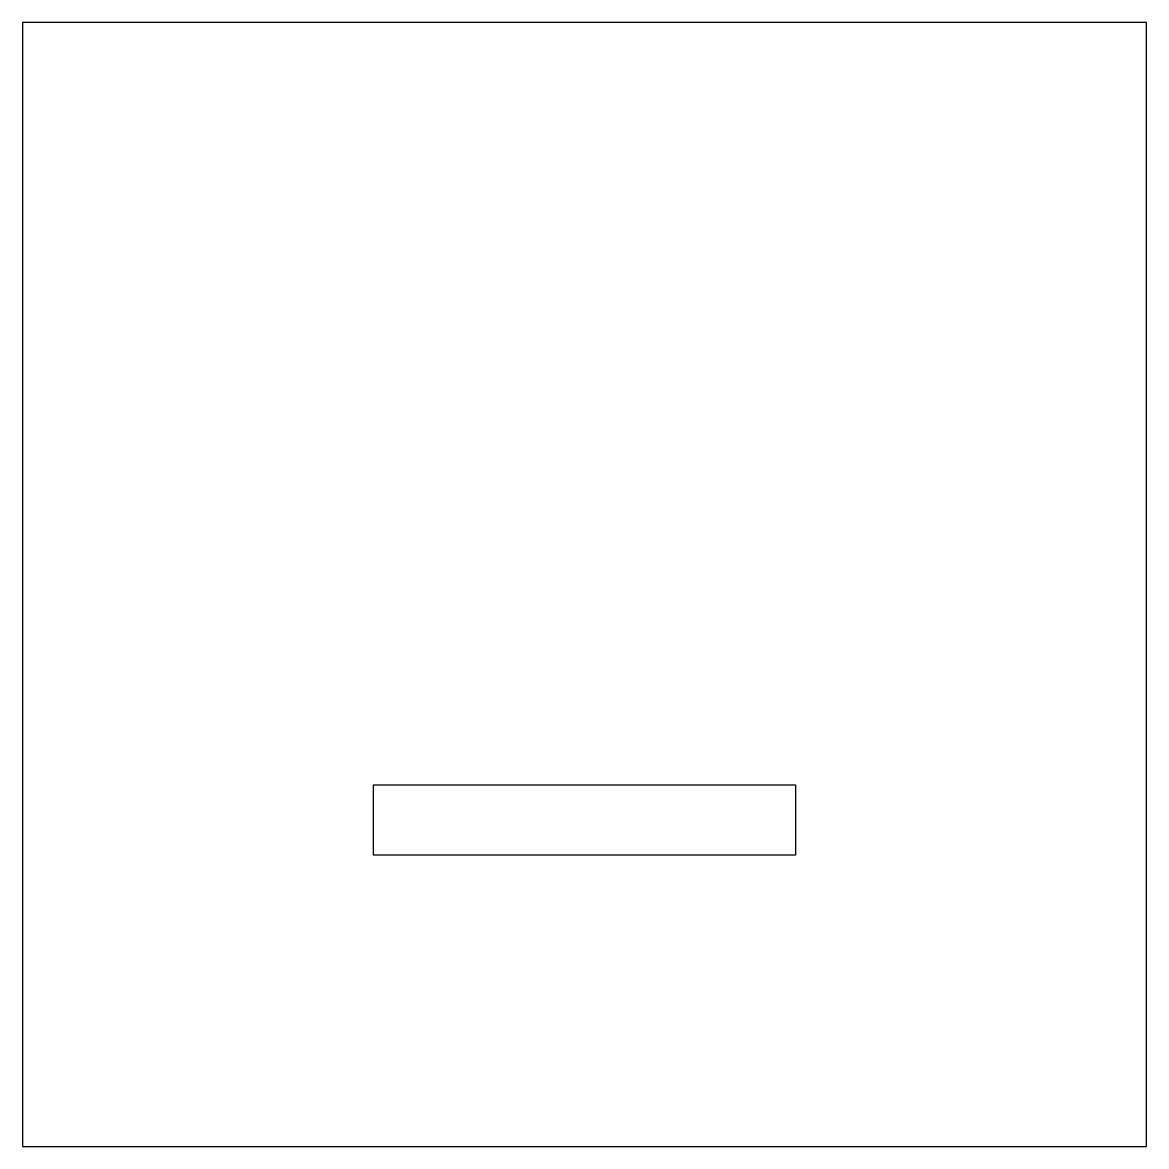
# Model space of a CAD drawing. Header units: metres. Extents: x -102 to 102, y -102 to 102.
import ezdxf

# ---------------------------------------------------------------- set-up
doc = ezdxf.new("R2010")
doc.units = ezdxf.units.M

msp = doc.modelspace()

# ---------------------------------------------------------------- linework, layer by layer
for p, q in [((101.6, 101.6), (-101.6, 101.6)), ((-101.6, 101.6), (-101.6, -101.6)), ((101.6, -101.6), (101.6, 101.6)), ((-38.15, -48.95), (-38.15, -36.2)), ((-38.15, -36.2), (38.15, -36.2)), ((38.15, -36.2), (38.15, -48.95)), ((38.15, -48.95), (-38.15, -48.95)), ((-101.6, -101.6), (101.6, -101.6))]:
    msp.add_line(p, q)

doc.saveas('drawing.dxf')
